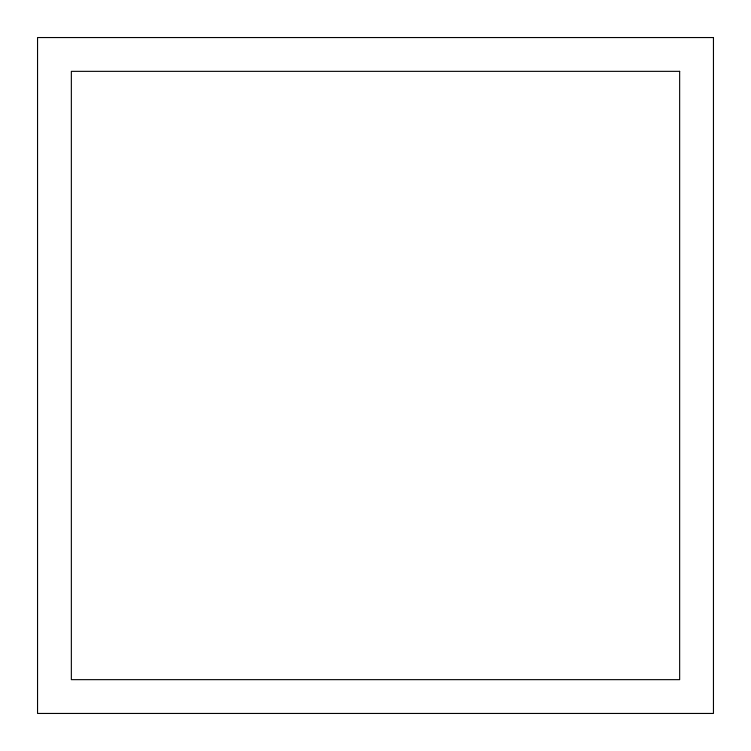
<?xml version="1.0" encoding="UTF-8"?>
<svg xmlns="http://www.w3.org/2000/svg" width="751" height="751" viewBox="0 0 751 751"><rect width="100%" height="100%" fill="white"/><g stroke="black" fill="none" stroke-linecap="round" stroke-linejoin="round"><path stroke-width="1.13" d="M713.45 37.55L37.55 37.55L37.55 713.45L713.45 713.45L713.45 37.55M679.655 71.345L71.345 71.345L71.345 679.655L679.655 679.655L679.655 71.345"/></g></svg>
